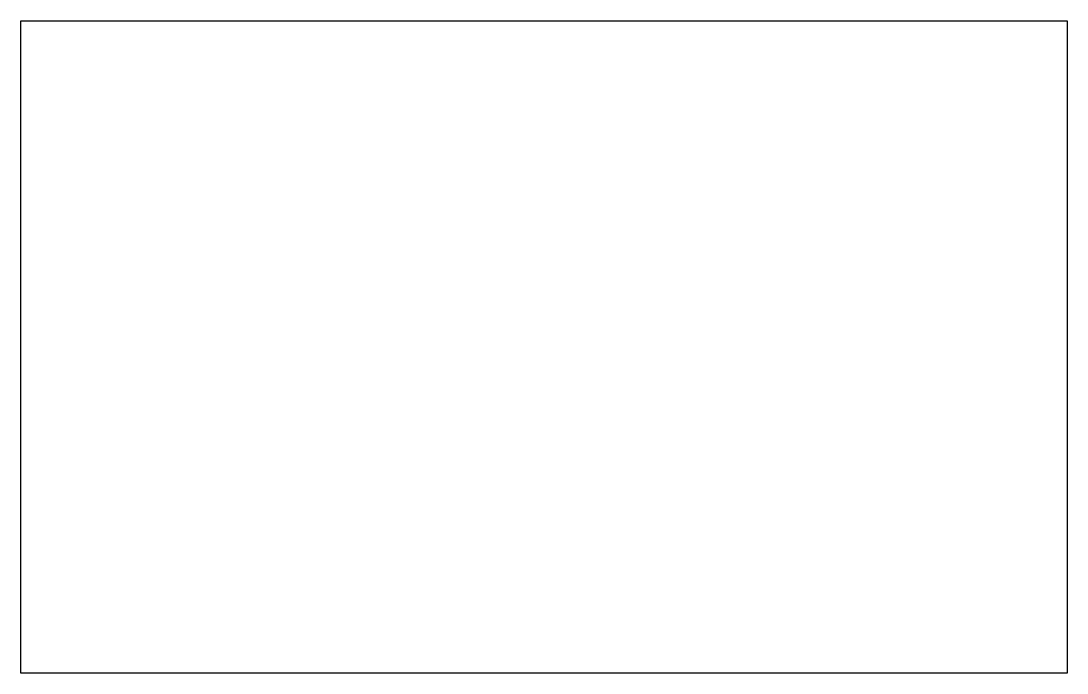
# Model space of a CAD drawing. Extents: x 93 to 215, y -258 to -182.
import ezdxf

# ---------------------------------------------------------------- set-up
doc = ezdxf.new("R2010")
doc.units = 0
doc.layers.get('0').update_dxf_attribs({"linetype": 'continuous'})

msp = doc.modelspace()

# ---------------------------------------------------------------- linework, layer by layer
at = {"color": 0}
msp.add_lwpolyline([(93.02, -182.34), (214.57, -182.34), (214.57, -258.15), (93.02, -258.15)], close=True, dxfattribs=at)

doc.saveas('drawing.dxf')
